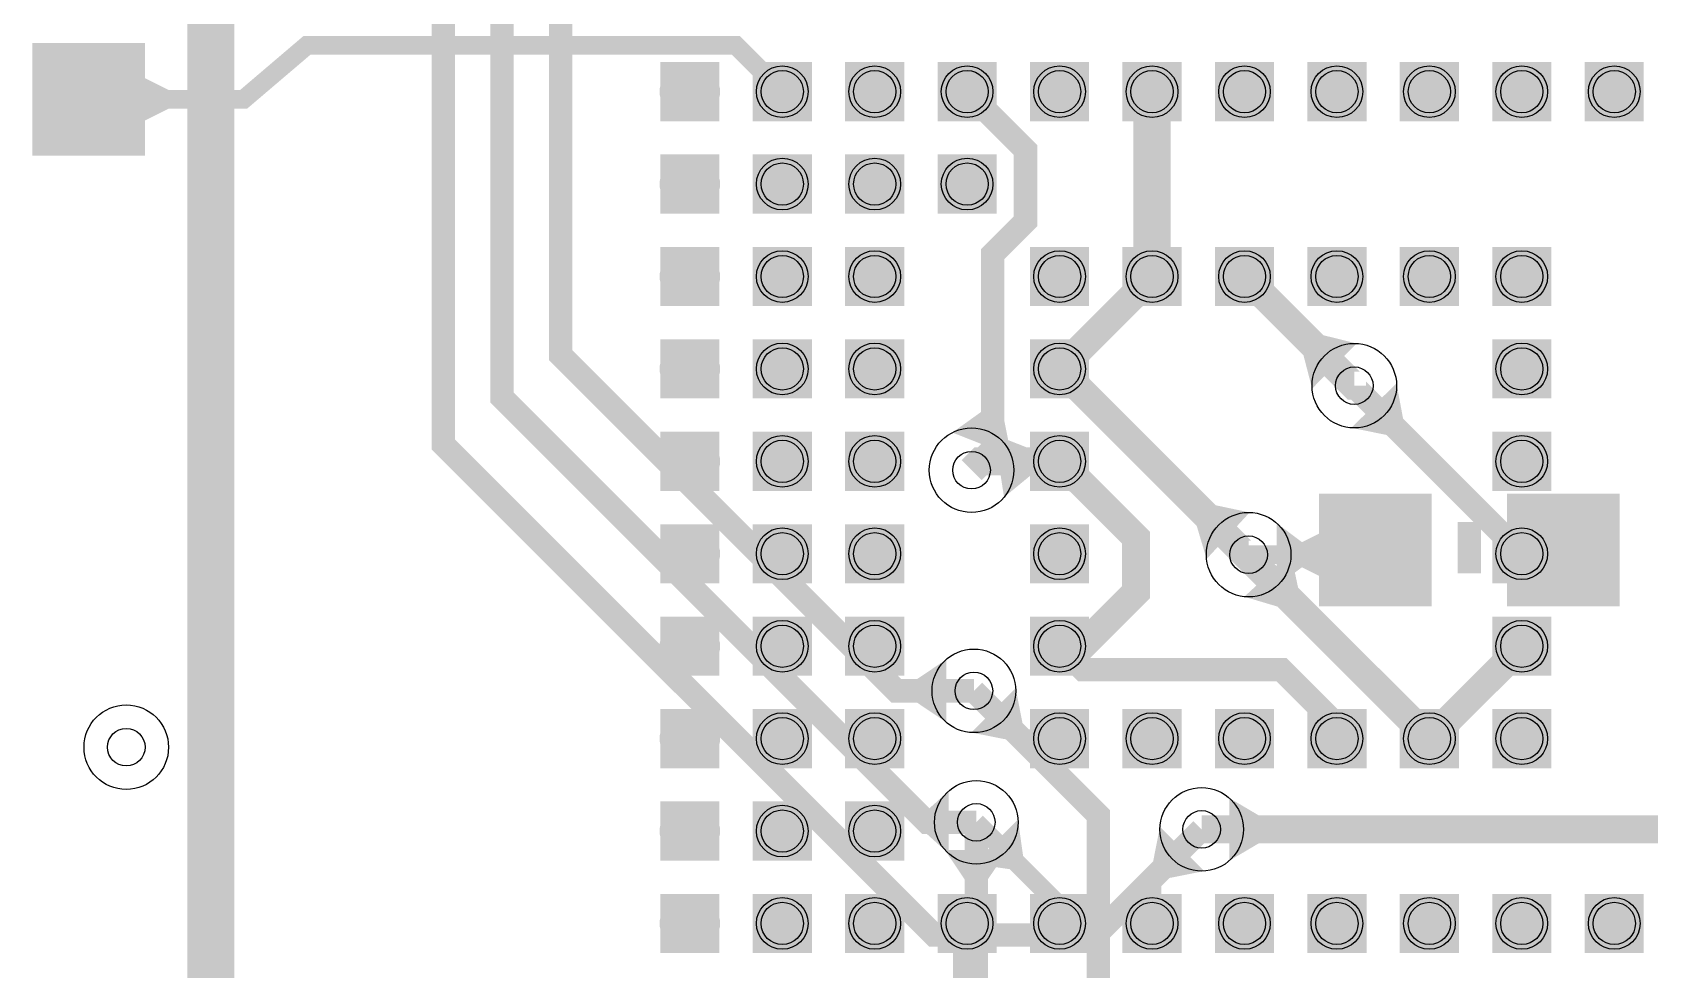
# Model space of a CAD drawing. Extents: x 295 to 3725, y 67 to 3582.
# Drawn here: x 2142 to 2486.4, y 941.6 to 1141.3 of the extents above; entities that cross this region are included whole.
import ezdxf

# ---------------------------------------------------------------- set-up
doc = ezdxf.new("R2010")
doc.units = 9
for name, color, linetype, true_color in [('BottomLayer', 7, 'Continuous', 0x0000ff), ('BottomPasteMaskLayer', 7, 'Continuous', 0x800000), ('BottomSilkLayer', 7, 'Continuous', 0x66cc33), ('BottomSolderMaskLayer', 7, 'Continuous', 0xaa00ff), ('Hole', 7, 'Continuous', 0x222222), ('Inner1', 7, 'Continuous', 0x999966), ('Mechanical', 7, 'Continuous', 0xf022f0), ('Multi-Layer', 7, 'Continuous', 0xc0c0c0), ('TopLayer', 7, 'Continuous', 0xff0000), ('TopPasteMaskLayer', 7, 'Continuous', 0x808080), ('TopSilkLayer', 7, 'Continuous', 0xffcc00), ('TopSolderMaskLayer', 7, 'Continuous', 0x800080)]:
    doc.layers.add(name, color=color, linetype=linetype, true_color=true_color)

msp = doc.modelspace()

# ---------------------------------------------------------------- hatches: boundary and pattern name
at = {"layer": 'BottomLayer'}
for points in [[(2439, 1042), (2416.99, 1042), (2416.99, 1020), (2439, 1020)], [(2479, 1042), (2456.99, 1042), (2456.99, 1020), (2479, 1020)], [(2406.95, 1023.25), (2406.95, 1036.75), (2413.25, 1032), (2413.25, 1028)], [(2417, 1035), (2417, 1025), (2411, 1028), (2411, 1032)], [(2336.61, 994.33), (2336.61, 1007.68), (2330.38, 1003.5), (2330.38, 998.5)], [(2337.11, 966.33), (2337.11, 979.68), (2332.5, 975.5), (2332.5, 970.5)], [(2396.89, 964.82), (2396.89, 978.17), (2403.12, 974.5), (2403.12, 968.5)], [(2391.56, 962.62), (2382.12, 972.06), (2380.67, 964.7), (2384.2, 961.16)]]:
    msp.add_hatch(color=256, dxfattribs=at).paths.add_polyline_path(points)
at = {"layer": 'BottomPasteMaskLayer'}
for points in [[(2439, 1042), (2416.99, 1042), (2416.99, 1020), (2439, 1020)], [(2479, 1042), (2456.99, 1042), (2456.99, 1020), (2479, 1020)]]:
    msp.add_hatch(color=256, dxfattribs=at).paths.add_polyline_path(points)
at = {"layer": 'BottomSolderMaskLayer'}
for points in [[(2439.99, 1043), (2415.99, 1043), (2415.99, 1019), (2439.99, 1019)], [(2479.99, 1043), (2455.99, 1043), (2455.99, 1019), (2479.99, 1019)]]:
    msp.add_hatch(color=256, dxfattribs=at).paths.add_polyline_path(points)
at = {"layer": 'Inner1'}
for points in [[(2351.38, 1001.56), (2341.94, 992.12), (2349.3, 990.67), (2352.84, 994.2)], [(2349.67, 967.11), (2336.32, 967.11), (2340.5, 960.88), (2345.5, 960.88)]]:
    msp.add_hatch(color=256, dxfattribs=at).paths.add_polyline_path(points)
at = {"layer": 'Mechanical'}
for points in [[(2275.7, 1134.93), (2288.3, 1134.93), (2288.3, 1122.33), (2275.7, 1122.33)], [(2295.39, 1134.93), (2307.99, 1134.93), (2307.99, 1122.33), (2295.39, 1122.33)], [(2315.07, 1134.93), (2327.67, 1134.93), (2327.67, 1122.33), (2315.07, 1122.33)], [(2334.76, 1134.93), (2347.36, 1134.93), (2347.36, 1122.33), (2334.76, 1122.33)], [(2354.44, 1134.93), (2367.04, 1134.93), (2367.04, 1122.33), (2354.44, 1122.33)], [(2374.13, 1134.93), (2386.73, 1134.93), (2386.73, 1122.33), (2374.13, 1122.33)], [(2393.81, 1134.93), (2406.41, 1134.93), (2406.41, 1122.33), (2393.81, 1122.33)], [(2413.5, 1134.93), (2426.1, 1134.93), (2426.1, 1122.33), (2413.5, 1122.33)], [(2433.18, 1134.93), (2445.78, 1134.93), (2445.78, 1122.33), (2433.18, 1122.33)], [(2452.87, 1134.93), (2465.47, 1134.93), (2465.47, 1122.33), (2452.87, 1122.33)], [(2472.55, 1134.93), (2485.15, 1134.93), (2485.15, 1122.33), (2472.55, 1122.33)], [(2275.7, 1115.24), (2288.3, 1115.24), (2288.3, 1102.64), (2275.7, 1102.64)], [(2295.39, 1115.24), (2307.99, 1115.24), (2307.99, 1102.64), (2295.39, 1102.64)], [(2315.07, 1115.24), (2327.67, 1115.24), (2327.67, 1102.64), (2315.07, 1102.64)], [(2334.76, 1115.24), (2347.36, 1115.24), (2347.36, 1102.64), (2334.76, 1102.64)], [(2275.7, 1095.56), (2288.3, 1095.56), (2288.3, 1082.96), (2275.7, 1082.96)], [(2295.39, 1095.56), (2307.99, 1095.56), (2307.99, 1082.96), (2295.39, 1082.96)], [(2315.07, 1095.56), (2327.67, 1095.56), (2327.67, 1082.96), (2315.07, 1082.96)], [(2354.44, 1095.56), (2367.04, 1095.56), (2367.04, 1082.96), (2354.44, 1082.96)], [(2374.13, 1095.56), (2386.73, 1095.56), (2386.73, 1082.96), (2374.13, 1082.96)], [(2393.81, 1095.56), (2406.41, 1095.56), (2406.41, 1082.96), (2393.81, 1082.96)], [(2413.5, 1095.56), (2426.1, 1095.56), (2426.1, 1082.96), (2413.5, 1082.96)], [(2433.18, 1095.56), (2445.78, 1095.56), (2445.78, 1082.96), (2433.18, 1082.96)], [(2452.87, 1095.56), (2465.47, 1095.56), (2465.47, 1082.96), (2452.87, 1082.96)], [(2275.7, 1075.87), (2288.3, 1075.87), (2288.3, 1063.27), (2275.7, 1063.27)], [(2295.39, 1075.87), (2307.99, 1075.87), (2307.99, 1063.27), (2295.39, 1063.27)], [(2315.07, 1075.87), (2327.67, 1075.87), (2327.67, 1063.27), (2315.07, 1063.27)], [(2354.44, 1075.87), (2367.04, 1075.87), (2367.04, 1063.27), (2354.44, 1063.27)], [(2452.87, 1075.87), (2465.47, 1075.87), (2465.47, 1063.27), (2452.87, 1063.27)], [(2275.7, 1056.19), (2288.3, 1056.19), (2288.3, 1043.59), (2275.7, 1043.59)], [(2295.39, 1056.19), (2307.99, 1056.19), (2307.99, 1043.59), (2295.39, 1043.59)], [(2315.07, 1056.19), (2327.67, 1056.19), (2327.67, 1043.59), (2315.07, 1043.59)], [(2354.44, 1056.19), (2367.04, 1056.19), (2367.04, 1043.59), (2354.44, 1043.59)], [(2452.87, 1056.19), (2465.47, 1056.19), (2465.47, 1043.59), (2452.87, 1043.59)], [(2275.7, 1036.5), (2288.3, 1036.5), (2288.3, 1023.9), (2275.7, 1023.9)], [(2295.39, 1036.5), (2307.99, 1036.5), (2307.99, 1023.9), (2295.39, 1023.9)], [(2315.07, 1036.5), (2327.67, 1036.5), (2327.67, 1023.9), (2315.07, 1023.9)], [(2354.44, 1036.5), (2367.04, 1036.5), (2367.04, 1023.9), (2354.44, 1023.9)], [(2452.87, 1036.5), (2465.47, 1036.5), (2465.47, 1023.9), (2452.87, 1023.9)], [(2275.7, 1016.82), (2288.3, 1016.82), (2288.3, 1004.22), (2275.7, 1004.22)], [(2295.39, 1016.82), (2307.99, 1016.82), (2307.99, 1004.22), (2295.39, 1004.22)], [(2315.07, 1016.82), (2327.67, 1016.82), (2327.67, 1004.22), (2315.07, 1004.22)], [(2354.44, 1016.82), (2367.04, 1016.82), (2367.04, 1004.22), (2354.44, 1004.22)], [(2452.87, 1016.82), (2465.47, 1016.82), (2465.47, 1004.22), (2452.87, 1004.22)], [(2275.7, 997.13), (2288.3, 997.13), (2288.3, 984.53), (2275.7, 984.53)], [(2295.39, 997.13), (2307.99, 997.13), (2307.99, 984.53), (2295.39, 984.53)], [(2315.07, 997.13), (2327.67, 997.13), (2327.67, 984.53), (2315.07, 984.53)], [(2354.44, 997.13), (2367.04, 997.13), (2367.04, 984.53), (2354.44, 984.53)], [(2374.13, 997.13), (2386.73, 997.13), (2386.73, 984.53), (2374.13, 984.53)], [(2393.81, 997.13), (2406.41, 997.13), (2406.41, 984.53), (2393.81, 984.53)], [(2413.5, 997.13), (2426.1, 997.13), (2426.1, 984.53), (2413.5, 984.53)], [(2433.18, 997.13), (2445.78, 997.13), (2445.78, 984.53), (2433.18, 984.53)], [(2452.87, 997.13), (2465.47, 997.13), (2465.47, 984.53), (2452.87, 984.53)], [(2275.7, 977.45), (2288.3, 977.45), (2288.3, 964.85), (2275.7, 964.85)], [(2295.39, 977.45), (2307.99, 977.45), (2307.99, 964.85), (2295.39, 964.85)], [(2315.07, 977.45), (2327.67, 977.45), (2327.67, 964.85), (2315.07, 964.85)], [(2275.7, 957.76), (2288.3, 957.76), (2288.3, 945.16), (2275.7, 945.16)], [(2295.39, 957.76), (2307.99, 957.76), (2307.99, 945.16), (2295.39, 945.16)], [(2315.07, 957.76), (2327.67, 957.76), (2327.67, 945.16), (2315.07, 945.16)], [(2334.76, 957.76), (2347.36, 957.76), (2347.36, 945.16), (2334.76, 945.16)], [(2354.44, 957.76), (2367.04, 957.76), (2367.04, 945.16), (2354.44, 945.16)], [(2374.13, 957.76), (2386.73, 957.76), (2386.73, 945.16), (2374.13, 945.16)], [(2393.81, 957.76), (2406.41, 957.76), (2406.41, 945.16), (2393.81, 945.16)], [(2413.5, 957.76), (2426.1, 957.76), (2426.1, 945.16), (2413.5, 945.16)], [(2433.18, 957.76), (2445.78, 957.76), (2445.78, 945.16), (2433.18, 945.16)], [(2452.87, 957.76), (2465.47, 957.76), (2465.47, 945.16), (2452.87, 945.16)], [(2472.55, 957.76), (2485.15, 957.76), (2485.15, 945.16), (2472.55, 945.16)]]:
    msp.add_hatch(color=256, dxfattribs=at).paths.add_polyline_path(points)
at = {"layer": 'TopLayer'}
for points in [[(2143, 1116), (2143, 1138), (2165, 1138), (2165, 1116)], [(2297.2, 1128.33), (2301.97, 1133.11), (2298.77, 1134.36), (2295.94, 1131.53)], [(2297.19, 1128.62, 1), (2306.19, 1128.62, 1)], [(2316.88, 1128.62, 1), (2325.88, 1128.62, 1)], [(2336.56, 1128.62, 1), (2345.56, 1128.62, 1)], [(2356.25, 1128.62, 1), (2365.25, 1128.62, 1)], [(2375.93, 1128.62, 1), (2384.93, 1128.62, 1)], [(2395.62, 1128.62, 1), (2404.62, 1128.62, 1)], [(2415.3, 1128.62, 1), (2424.3, 1128.62, 1)], [(2434.99, 1128.62, 1), (2443.99, 1128.62, 1)], [(2454.67, 1128.62, 1), (2463.67, 1128.62, 1)], [(2474.36, 1128.62, 1), (2483.36, 1128.62, 1)], [(2165, 1132), (2165, 1122), (2171, 1125), (2171, 1129)], [(2279.51, 1125.12, -0.785398), (2279.51, 1132.12), (2284.51, 1132.12, -0.785398), (2284.51, 1125.12)], [(2340.79, 1124.13), (2345.55, 1128.91), (2347.17, 1126.07), (2343.64, 1122.53)], [(2377.05, 1125.64), (2383.8, 1125.64), (2384.43, 1122.49), (2376.43, 1122.49)], [(2279.51, 1105.44, -0.785398), (2279.51, 1112.44), (2284.51, 1112.44, -0.785398), (2284.51, 1105.44)], [(2297.19, 1108.94, 1), (2306.19, 1108.94, 1)], [(2316.88, 1108.94, 1), (2325.88, 1108.94, 1)], [(2336.56, 1108.94, 1), (2345.56, 1108.94, 1)], [(2377.05, 1092.23), (2383.8, 1092.23), (2384.43, 1095.38), (2376.43, 1095.38)], [(2279.51, 1085.75, -0.785398), (2279.51, 1092.75), (2284.51, 1092.75, -0.785398), (2284.51, 1085.75)], [(2297.19, 1089.25, 1), (2306.19, 1089.25, 1)], [(2316.88, 1089.25, 1), (2325.88, 1089.25, 1)], [(2356.25, 1089.25, 1), (2365.25, 1089.25, 1)], [(2375.93, 1089.25, 1), (2384.93, 1089.25, 1)], [(2395.62, 1089.25, 1), (2404.62, 1089.25, 1)], [(2415.3, 1089.25, 1), (2424.3, 1089.25, 1)], [(2434.99, 1089.25, 1), (2443.99, 1089.25, 1)], [(2454.67, 1089.25, 1), (2463.67, 1089.25, 1)], [(2375.94, 1089.49), (2380.75, 1084.76), (2378.28, 1082.78), (2374, 1086.98)], [(2399.85, 1084.76), (2404.61, 1089.55), (2406.58, 1087.06), (2402.35, 1082.8)], [(2360.51, 1074.06), (2365.24, 1069.25), (2367.23, 1071.72), (2363.02, 1076)], [(2424.01, 1074.99), (2414.52, 1065.38), (2412.68, 1072.48), (2416.89, 1076.75)], [(2279.51, 1066.07, -0.785398), (2279.51, 1073.07), (2284.51, 1073.07, -0.785398), (2284.51, 1066.07)], [(2297.19, 1069.57, 1), (2306.19, 1069.57, 1)], [(2316.88, 1069.57, 1), (2325.88, 1069.57, 1)], [(2356.25, 1069.57, 1), (2365.25, 1069.57, 1)], [(2454.67, 1069.57, 1), (2463.67, 1069.57, 1)], [(2360.46, 1065.08), (2365.24, 1069.85), (2367.2, 1067.35), (2362.95, 1063.11)], [(2432.49, 1066.5), (2422.87, 1057.02), (2430.32, 1055.52), (2433.88, 1059.03)], [(2350.47, 1051.06), (2337.91, 1056.02), (2344, 1060.38), (2349, 1058.41)], [(2297.19, 1049.88, 1), (2306.19, 1049.88, 1)], [(2316.88, 1049.88, 1), (2325.88, 1049.88, 1)], [(2348.92, 1042.25), (2346.84, 1055.59), (2353.64, 1052.89), (2354.58, 1046.89)], [(2356.25, 1049.88, 1), (2365.25, 1049.88, 1)], [(2454.67, 1049.88, 1), (2463.67, 1049.88, 1)], [(2279.51, 1046.38, -0.785398), (2279.51, 1053.38), (2284.51, 1053.38, -0.785398), (2284.51, 1046.38)], [(2357.78, 1046.5), (2357.77, 1053.25), (2354.63, 1052.89), (2354.62, 1046.89)], [(2360.47, 1045.39), (2365.24, 1050.16), (2367.21, 1047.67), (2362.96, 1043.43)], [(2401.21, 1039), (2392.05, 1029.08), (2389.96, 1036.1), (2394.03, 1040.52)], [(2279.51, 1026.7, -0.785398), (2279.51, 1033.7), (2284.51, 1033.7, -0.785398), (2284.51, 1026.7)], [(2297.19, 1030.2, 1), (2306.19, 1030.2, 1)], [(2316.88, 1030.2, 1), (2325.88, 1030.2, 1)], [(2356.25, 1030.2, 1), (2365.25, 1030.2, 1)], [(2454.68, 1029.92), (2459.45, 1034.69), (2456.61, 1036.3), (2453.07, 1032.76)], [(2454.67, 1030.2, 1), (2463.67, 1030.2, 1)], [(2410, 1030.21), (2400.08, 1021.05), (2407.11, 1018.96), (2411.52, 1023.04)], [(2279.51, 1007.01, -0.785398), (2279.51, 1014.01), (2284.51, 1014.01, -0.785398), (2284.51, 1007.01)], [(2297.19, 1010.51, 1), (2306.19, 1010.51, 1)], [(2316.88, 1010.51, 1), (2325.88, 1010.51, 1)], [(2356.25, 1010.51, 1), (2365.25, 1010.51, 1)], [(2363.74, 1007.14), (2363.72, 1013.89), (2365.51, 1013.52), (2365.52, 1007.52)], [(2454.67, 1010.51, 1), (2463.67, 1010.51, 1)], [(2360.47, 1006.02), (2365.24, 1010.79), (2366.85, 1007.95), (2363.32, 1004.41)], [(2454.68, 1010.75), (2459.49, 1006.02), (2457.02, 1004.04), (2452.74, 1008.24)], [(2351.38, 1001.56), (2341.94, 992.12), (2349.65, 991.02), (2352.48, 993.85)], [(2297.19, 990.83, 1), (2306.19, 990.83, 1)], [(2316.88, 990.83, 1), (2325.88, 990.83, 1)], [(2356.25, 990.83, 1), (2365.25, 990.83, 1)], [(2375.93, 990.83, 1), (2384.93, 990.83, 1)], [(2395.62, 990.83, 1), (2404.62, 990.83, 1)], [(2415.47, 992.05), (2421.55, 994.97), (2419.54, 997.5), (2414.76, 995.21)], [(2415.3, 990.83, 1), (2424.3, 990.83, 1)], [(2435, 990.54), (2439.77, 995.32), (2437.27, 997.28), (2433.04, 993.03)], [(2434.99, 990.83, 1), (2443.99, 990.83, 1)], [(2439.25, 995.32), (2443.98, 990.51), (2445.97, 992.98), (2441.76, 997.26)], [(2454.67, 990.83, 1), (2463.67, 990.83, 1)], [(2279.51, 987.33, -0.785398), (2279.51, 994.33), (2284.51, 994.33, -0.785398), (2284.51, 987.33)], [(2357.78, 987.46), (2357.78, 994.21), (2354.63, 992.83), (2354.63, 988.83)], [(2279.51, 967.64, -0.785398), (2279.51, 974.64), (2284.51, 974.64, -0.785398), (2284.51, 967.64)], [(2297.19, 971.14, 1), (2306.19, 971.14, 1)], [(2316.88, 971.14, 1), (2325.88, 971.14, 1)], [(2351.88, 973.56), (2342.44, 964.12), (2350.15, 963.02), (2352.98, 965.85)], [(2391.56, 962.62), (2382.12, 972.06), (2381.02, 964.35), (2383.85, 961.52)], [(2356.59, 953.17), (2362.97, 955.38), (2360.85, 957.98), (2356.65, 956.52)], [(2383.79, 954.45), (2377.04, 954.42), (2378.4, 957.58), (2382.4, 957.6)], [(2279.51, 947.96, -0.785398), (2279.51, 954.96), (2284.51, 954.96, -0.785398), (2284.51, 947.96)], [(2297.19, 951.46, 1), (2306.19, 951.46, 1)], [(2316.88, 951.46, 1), (2325.88, 951.46, 1)], [(2336.56, 951.46, 1), (2345.56, 951.46, 1)], [(2356.25, 951.46, 1), (2365.25, 951.46, 1)], [(2375.93, 951.46, 1), (2384.93, 951.46, 1)], [(2395.62, 951.46, 1), (2404.62, 951.46, 1)], [(2415.3, 951.46, 1), (2424.3, 951.46, 1)], [(2434.99, 951.46, 1), (2443.99, 951.46, 1)], [(2454.67, 951.46, 1), (2463.67, 951.46, 1)], [(2474.36, 951.46, 1), (2483.36, 951.46, 1)], [(2337.68, 948.48), (2344.43, 948.48), (2344.06, 945.33), (2338.06, 945.33)]]:
    msp.add_hatch(color=256, dxfattribs=at).paths.add_polyline_path(points)
at = {"layer": 'TopPasteMaskLayer'}
for points in [[(2143, 1116), (2143, 1138), (2165, 1138), (2165, 1116)], [(2277.87, 1134.53), (2286.14, 1134.53), (2287.91, 1132.76), (2287.91, 1124.49), (2286.14, 1122.72), (2277.87, 1122.72), (2276.1, 1124.49), (2276.1, 1132.76)], [(2297.55, 1134.53), (2305.82, 1134.53), (2307.59, 1132.76), (2307.59, 1124.49), (2305.82, 1122.72), (2297.55, 1122.72), (2295.78, 1124.49), (2295.78, 1132.76)], [(2297.19, 1128.62, 1), (2306.19, 1128.62, 1)], [(2317.24, 1134.53), (2325.51, 1134.53), (2327.28, 1132.76), (2327.28, 1124.49), (2325.51, 1122.72), (2317.24, 1122.72), (2315.47, 1124.49), (2315.47, 1132.76)], [(2316.88, 1128.62, 1), (2325.88, 1128.62, 1)], [(2336.92, 1134.53), (2345.19, 1134.53), (2346.96, 1132.76), (2346.96, 1124.49), (2345.19, 1122.72), (2336.92, 1122.72), (2335.15, 1124.49), (2335.15, 1132.76)], [(2336.56, 1128.62, 1), (2345.56, 1128.62, 1)], [(2356.61, 1134.53), (2364.88, 1134.53), (2366.65, 1132.76), (2366.65, 1124.49), (2364.88, 1122.72), (2356.61, 1122.72), (2354.84, 1124.49), (2354.84, 1132.76)], [(2356.25, 1128.62, 1), (2365.25, 1128.62, 1)], [(2376.29, 1134.53), (2384.56, 1134.53), (2386.33, 1132.76), (2386.33, 1124.49), (2384.56, 1122.72), (2376.29, 1122.72), (2374.52, 1124.49), (2374.52, 1132.76)], [(2375.93, 1128.62, 1), (2384.93, 1128.62, 1)], [(2395.98, 1134.53), (2404.25, 1134.53), (2406.02, 1132.76), (2406.02, 1124.49), (2404.25, 1122.72), (2395.98, 1122.72), (2394.21, 1124.49), (2394.21, 1132.76)], [(2395.62, 1128.62, 1), (2404.62, 1128.62, 1)], [(2415.66, 1134.53), (2423.93, 1134.53), (2425.7, 1132.76), (2425.7, 1124.49), (2423.93, 1122.72), (2415.66, 1122.72), (2413.89, 1124.49), (2413.89, 1132.76)], [(2415.3, 1128.62, 1), (2424.3, 1128.62, 1)], [(2435.35, 1134.53), (2443.62, 1134.53), (2445.39, 1132.76), (2445.39, 1124.49), (2443.62, 1122.72), (2435.35, 1122.72), (2433.58, 1124.49), (2433.58, 1132.76)], [(2434.99, 1128.62, 1), (2443.99, 1128.62, 1)], [(2455.03, 1134.53), (2463.3, 1134.53), (2465.07, 1132.76), (2465.07, 1124.49), (2463.3, 1122.72), (2455.03, 1122.72), (2453.26, 1124.49), (2453.26, 1132.76)], [(2454.67, 1128.62, 1), (2463.67, 1128.62, 1)], [(2474.72, 1134.53), (2482.99, 1134.53), (2484.76, 1132.76), (2484.76, 1124.49), (2482.99, 1122.72), (2474.72, 1122.72), (2472.95, 1124.49), (2472.95, 1132.76)], [(2474.36, 1128.62, 1), (2483.36, 1128.62, 1)], [(2279.51, 1125.12, -0.785398), (2279.51, 1132.12), (2284.51, 1132.12, -0.785398), (2284.51, 1125.12)], [(2277.87, 1114.85), (2286.14, 1114.85), (2287.91, 1113.08), (2287.91, 1104.81), (2286.14, 1103.04), (2277.87, 1103.04), (2276.1, 1104.81), (2276.1, 1113.08)], [(2279.51, 1105.44, -0.785398), (2279.51, 1112.44), (2284.51, 1112.44, -0.785398), (2284.51, 1105.44)], [(2297.55, 1114.85), (2305.82, 1114.85), (2307.59, 1113.08), (2307.59, 1104.81), (2305.82, 1103.04), (2297.55, 1103.04), (2295.78, 1104.81), (2295.78, 1113.08)], [(2297.19, 1108.94, 1), (2306.19, 1108.94, 1)], [(2317.24, 1114.85), (2325.51, 1114.85), (2327.28, 1113.08), (2327.28, 1104.81), (2325.51, 1103.04), (2317.24, 1103.04), (2315.47, 1104.81), (2315.47, 1113.08)], [(2316.88, 1108.94, 1), (2325.88, 1108.94, 1)], [(2336.92, 1114.85), (2345.19, 1114.85), (2346.96, 1113.08), (2346.96, 1104.81), (2345.19, 1103.04), (2336.92, 1103.04), (2335.15, 1104.81), (2335.15, 1113.08)], [(2336.56, 1108.94, 1), (2345.56, 1108.94, 1)], [(2277.87, 1095.16), (2286.14, 1095.16), (2287.91, 1093.39), (2287.91, 1085.12), (2286.14, 1083.35), (2277.87, 1083.35), (2276.1, 1085.12), (2276.1, 1093.39)], [(2279.51, 1085.75, -0.785398), (2279.51, 1092.75), (2284.51, 1092.75, -0.785398), (2284.51, 1085.75)], [(2297.55, 1095.16), (2305.82, 1095.16), (2307.59, 1093.39), (2307.59, 1085.12), (2305.82, 1083.35), (2297.55, 1083.35), (2295.78, 1085.12), (2295.78, 1093.39)], [(2297.19, 1089.25, 1), (2306.19, 1089.25, 1)], [(2317.24, 1095.16), (2325.51, 1095.16), (2327.28, 1093.39), (2327.28, 1085.12), (2325.51, 1083.35), (2317.24, 1083.35), (2315.47, 1085.12), (2315.47, 1093.39)], [(2316.88, 1089.25, 1), (2325.88, 1089.25, 1)], [(2356.61, 1095.16), (2364.88, 1095.16), (2366.65, 1093.39), (2366.65, 1085.12), (2364.88, 1083.35), (2356.61, 1083.35), (2354.84, 1085.12), (2354.84, 1093.39)], [(2356.25, 1089.25, 1), (2365.25, 1089.25, 1)], [(2376.29, 1095.16), (2384.56, 1095.16), (2386.33, 1093.39), (2386.33, 1085.12), (2384.56, 1083.35), (2376.29, 1083.35), (2374.52, 1085.12), (2374.52, 1093.39)], [(2375.93, 1089.25, 1), (2384.93, 1089.25, 1)], [(2395.98, 1095.16), (2404.25, 1095.16), (2406.02, 1093.39), (2406.02, 1085.12), (2404.25, 1083.35), (2395.98, 1083.35), (2394.21, 1085.12), (2394.21, 1093.39)], [(2395.62, 1089.25, 1), (2404.62, 1089.25, 1)], [(2415.66, 1095.16), (2423.93, 1095.16), (2425.7, 1093.39), (2425.7, 1085.12), (2423.93, 1083.35), (2415.66, 1083.35), (2413.89, 1085.12), (2413.89, 1093.39)], [(2415.3, 1089.25, 1), (2424.3, 1089.25, 1)], [(2435.35, 1095.16), (2443.62, 1095.16), (2445.39, 1093.39), (2445.39, 1085.12), (2443.62, 1083.35), (2435.35, 1083.35), (2433.58, 1085.12), (2433.58, 1093.39)], [(2434.99, 1089.25, 1), (2443.99, 1089.25, 1)], [(2455.03, 1095.16), (2463.3, 1095.16), (2465.07, 1093.39), (2465.07, 1085.12), (2463.3, 1083.35), (2455.03, 1083.35), (2453.26, 1085.12), (2453.26, 1093.39)], [(2454.67, 1089.25, 1), (2463.67, 1089.25, 1)], [(2277.87, 1075.48), (2286.14, 1075.48), (2287.91, 1073.71), (2287.91, 1065.44), (2286.14, 1063.67), (2277.87, 1063.67), (2276.1, 1065.44), (2276.1, 1073.71)], [(2297.55, 1075.48), (2305.82, 1075.48), (2307.59, 1073.71), (2307.59, 1065.44), (2305.82, 1063.67), (2297.55, 1063.67), (2295.78, 1065.44), (2295.78, 1073.71)], [(2317.24, 1075.48), (2325.51, 1075.48), (2327.28, 1073.71), (2327.28, 1065.44), (2325.51, 1063.67), (2317.24, 1063.67), (2315.47, 1065.44), (2315.47, 1073.71)], [(2356.61, 1075.48), (2364.88, 1075.48), (2366.65, 1073.71), (2366.65, 1065.44), (2364.88, 1063.67), (2356.61, 1063.67), (2354.84, 1065.44), (2354.84, 1073.71)], [(2455.03, 1075.48), (2463.3, 1075.48), (2465.07, 1073.71), (2465.07, 1065.44), (2463.3, 1063.67), (2455.03, 1063.67), (2453.26, 1065.44), (2453.26, 1073.71)], [(2279.51, 1066.07, -0.785398), (2279.51, 1073.07), (2284.51, 1073.07, -0.785398), (2284.51, 1066.07)], [(2297.19, 1069.57, 1), (2306.19, 1069.57, 1)], [(2316.88, 1069.57, 1), (2325.88, 1069.57, 1)], [(2356.25, 1069.57, 1), (2365.25, 1069.57, 1)], [(2454.67, 1069.57, 1), (2463.67, 1069.57, 1)], [(2277.87, 1055.79), (2286.14, 1055.79), (2287.91, 1054.02), (2287.91, 1045.75), (2286.14, 1043.98), (2277.87, 1043.98), (2276.1, 1045.75), (2276.1, 1054.02)], [(2297.55, 1055.79), (2305.82, 1055.79), (2307.59, 1054.02), (2307.59, 1045.75), (2305.82, 1043.98), (2297.55, 1043.98), (2295.78, 1045.75), (2295.78, 1054.02)], [(2297.19, 1049.88, 1), (2306.19, 1049.88, 1)], [(2317.24, 1055.79), (2325.51, 1055.79), (2327.28, 1054.02), (2327.28, 1045.75), (2325.51, 1043.98), (2317.24, 1043.98), (2315.47, 1045.75), (2315.47, 1054.02)], [(2316.88, 1049.88, 1), (2325.88, 1049.88, 1)], [(2356.61, 1055.79), (2364.88, 1055.79), (2366.65, 1054.02), (2366.65, 1045.75), (2364.88, 1043.98), (2356.61, 1043.98), (2354.84, 1045.75), (2354.84, 1054.02)], [(2356.25, 1049.88, 1), (2365.25, 1049.88, 1)], [(2455.03, 1055.79), (2463.3, 1055.79), (2465.07, 1054.02), (2465.07, 1045.75), (2463.3, 1043.98), (2455.03, 1043.98), (2453.26, 1045.75), (2453.26, 1054.02)], [(2454.67, 1049.88, 1), (2463.67, 1049.88, 1)], [(2279.51, 1046.38, -0.785398), (2279.51, 1053.38), (2284.51, 1053.38, -0.785398), (2284.51, 1046.38)], [(2277.87, 1036.11), (2286.14, 1036.11), (2287.91, 1034.34), (2287.91, 1026.07), (2286.14, 1024.3), (2277.87, 1024.3), (2276.1, 1026.07), (2276.1, 1034.34)], [(2279.51, 1026.7, -0.785398), (2279.51, 1033.7), (2284.51, 1033.7, -0.785398), (2284.51, 1026.7)], [(2297.55, 1036.11), (2305.82, 1036.11), (2307.59, 1034.34), (2307.59, 1026.07), (2305.82, 1024.3), (2297.55, 1024.3), (2295.78, 1026.07), (2295.78, 1034.34)], [(2297.19, 1030.2, 1), (2306.19, 1030.2, 1)], [(2317.24, 1036.11), (2325.51, 1036.11), (2327.28, 1034.34), (2327.28, 1026.07), (2325.51, 1024.3), (2317.24, 1024.3), (2315.47, 1026.07), (2315.47, 1034.34)], [(2316.88, 1030.2, 1), (2325.88, 1030.2, 1)], [(2356.61, 1036.11), (2364.88, 1036.11), (2366.65, 1034.34), (2366.65, 1026.07), (2364.88, 1024.3), (2356.61, 1024.3), (2354.84, 1026.07), (2354.84, 1034.34)], [(2356.25, 1030.2, 1), (2365.25, 1030.2, 1)], [(2455.03, 1036.11), (2463.3, 1036.11), (2465.07, 1034.34), (2465.07, 1026.07), (2463.3, 1024.3), (2455.03, 1024.3), (2453.26, 1026.07), (2453.26, 1034.34)], [(2454.67, 1030.2, 1), (2463.67, 1030.2, 1)], [(2277.87, 1016.42), (2286.14, 1016.42), (2287.91, 1014.65), (2287.91, 1006.38), (2286.14, 1004.61), (2277.87, 1004.61), (2276.1, 1006.38), (2276.1, 1014.65)], [(2297.55, 1016.42), (2305.82, 1016.42), (2307.59, 1014.65), (2307.59, 1006.38), (2305.82, 1004.61), (2297.55, 1004.61), (2295.78, 1006.38), (2295.78, 1014.65)], [(2317.24, 1016.42), (2325.51, 1016.42), (2327.28, 1014.65), (2327.28, 1006.38), (2325.51, 1004.61), (2317.24, 1004.61), (2315.47, 1006.38), (2315.47, 1014.65)], [(2356.61, 1016.42), (2364.88, 1016.42), (2366.65, 1014.65), (2366.65, 1006.38), (2364.88, 1004.61), (2356.61, 1004.61), (2354.84, 1006.38), (2354.84, 1014.65)], [(2455.03, 1016.42), (2463.3, 1016.42), (2465.07, 1014.65), (2465.07, 1006.38), (2463.3, 1004.61), (2455.03, 1004.61), (2453.26, 1006.38), (2453.26, 1014.65)], [(2279.51, 1007.01, -0.785398), (2279.51, 1014.01), (2284.51, 1014.01, -0.785398), (2284.51, 1007.01)], [(2297.19, 1010.51, 1), (2306.19, 1010.51, 1)], [(2316.88, 1010.51, 1), (2325.88, 1010.51, 1)], [(2356.25, 1010.51, 1), (2365.25, 1010.51, 1)], [(2454.67, 1010.51, 1), (2463.67, 1010.51, 1)], [(2277.87, 996.74), (2286.14, 996.74), (2287.91, 994.97), (2287.91, 986.7), (2286.14, 984.93), (2277.87, 984.93), (2276.1, 986.7), (2276.1, 994.97)], [(2297.55, 996.74), (2305.82, 996.74), (2307.59, 994.97), (2307.59, 986.7), (2305.82, 984.93), (2297.55, 984.93), (2295.78, 986.7), (2295.78, 994.97)], [(2297.19, 990.83, 1), (2306.19, 990.83, 1)], [(2317.24, 996.74), (2325.51, 996.74), (2327.28, 994.97), (2327.28, 986.7), (2325.51, 984.93), (2317.24, 984.93), (2315.47, 986.7), (2315.47, 994.97)], [(2316.88, 990.83, 1), (2325.88, 990.83, 1)], [(2356.61, 996.74), (2364.88, 996.74), (2366.65, 994.97), (2366.65, 986.7), (2364.88, 984.93), (2356.61, 984.93), (2354.84, 986.7), (2354.84, 994.97)], [(2356.25, 990.83, 1), (2365.25, 990.83, 1)], [(2376.29, 996.74), (2384.56, 996.74), (2386.33, 994.97), (2386.33, 986.7), (2384.56, 984.93), (2376.29, 984.93), (2374.52, 986.7), (2374.52, 994.97)], [(2375.93, 990.83, 1), (2384.93, 990.83, 1)], [(2395.98, 996.74), (2404.25, 996.74), (2406.02, 994.97), (2406.02, 986.7), (2404.25, 984.93), (2395.98, 984.93), (2394.21, 986.7), (2394.21, 994.97)], [(2395.62, 990.83, 1), (2404.62, 990.83, 1)], [(2415.66, 996.74), (2423.93, 996.74), (2425.7, 994.97), (2425.7, 986.7), (2423.93, 984.93), (2415.66, 984.93), (2413.89, 986.7), (2413.89, 994.97)], [(2415.3, 990.83, 1), (2424.3, 990.83, 1)], [(2435.35, 996.74), (2443.62, 996.74), (2445.39, 994.97), (2445.39, 986.7), (2443.62, 984.93), (2435.35, 984.93), (2433.58, 986.7), (2433.58, 994.97)], [(2434.99, 990.83, 1), (2443.99, 990.83, 1)], [(2455.03, 996.74), (2463.3, 996.74), (2465.07, 994.97), (2465.07, 986.7), (2463.3, 984.93), (2455.03, 984.93), (2453.26, 986.7), (2453.26, 994.97)], [(2454.67, 990.83, 1), (2463.67, 990.83, 1)], [(2279.51, 987.33, -0.785398), (2279.51, 994.33), (2284.51, 994.33, -0.785398), (2284.51, 987.33)], [(2277.87, 977.05), (2286.14, 977.05), (2287.91, 975.28), (2287.91, 967.01), (2286.14, 965.24), (2277.87, 965.24), (2276.1, 967.01), (2276.1, 975.28)], [(2279.51, 967.64, -0.785398), (2279.51, 974.64), (2284.51, 974.64, -0.785398), (2284.51, 967.64)], [(2297.55, 977.05), (2305.82, 977.05), (2307.59, 975.28), (2307.59, 967.01), (2305.82, 965.24), (2297.55, 965.24), (2295.78, 967.01), (2295.78, 975.28)], [(2297.19, 971.14, 1), (2306.19, 971.14, 1)], [(2317.24, 977.05), (2325.51, 977.05), (2327.28, 975.28), (2327.28, 967.01), (2325.51, 965.24), (2317.24, 965.24), (2315.47, 967.01), (2315.47, 975.28)], [(2316.88, 971.14, 1), (2325.88, 971.14, 1)], [(2277.87, 957.37), (2286.14, 957.37), (2287.91, 955.6), (2287.91, 947.33), (2286.14, 945.56), (2277.87, 945.56), (2276.1, 947.33), (2276.1, 955.6)], [(2279.51, 947.96, -0.785398), (2279.51, 954.96), (2284.51, 954.96, -0.785398), (2284.51, 947.96)], [(2297.55, 957.37), (2305.82, 957.37), (2307.59, 955.6), (2307.59, 947.33), (2305.82, 945.56), (2297.55, 945.56), (2295.78, 947.33), (2295.78, 955.6)], [(2297.19, 951.46, 1), (2306.19, 951.46, 1)], [(2317.24, 957.37), (2325.51, 957.37), (2327.28, 955.6), (2327.28, 947.33), (2325.51, 945.56), (2317.24, 945.56), (2315.47, 947.33), (2315.47, 955.6)], [(2316.88, 951.46, 1), (2325.88, 951.46, 1)], [(2336.92, 957.37), (2345.19, 957.37), (2346.96, 955.6), (2346.96, 947.33), (2345.19, 945.56), (2336.92, 945.56), (2335.15, 947.33), (2335.15, 955.6)], [(2336.56, 951.46, 1), (2345.56, 951.46, 1)], [(2356.61, 957.37), (2364.88, 957.37), (2366.65, 955.6), (2366.65, 947.33), (2364.88, 945.56), (2356.61, 945.56), (2354.84, 947.33), (2354.84, 955.6)], [(2356.25, 951.46, 1), (2365.25, 951.46, 1)], [(2376.29, 957.37), (2384.56, 957.37), (2386.33, 955.6), (2386.33, 947.33), (2384.56, 945.56), (2376.29, 945.56), (2374.52, 947.33), (2374.52, 955.6)], [(2375.93, 951.46, 1), (2384.93, 951.46, 1)], [(2395.98, 957.37), (2404.25, 957.37), (2406.02, 955.6), (2406.02, 947.33), (2404.25, 945.56), (2395.98, 945.56), (2394.21, 947.33), (2394.21, 955.6)], [(2395.62, 951.46, 1), (2404.62, 951.46, 1)], [(2415.66, 957.37), (2423.93, 957.37), (2425.7, 955.6), (2425.7, 947.33), (2423.93, 945.56), (2415.66, 945.56), (2413.89, 947.33), (2413.89, 955.6)], [(2415.3, 951.46, 1), (2424.3, 951.46, 1)], [(2435.35, 957.37), (2443.62, 957.37), (2445.39, 955.6), (2445.39, 947.33), (2443.62, 945.56), (2435.35, 945.56), (2433.58, 947.33), (2433.58, 955.6)], [(2434.99, 951.46, 1), (2443.99, 951.46, 1)], [(2455.03, 957.37), (2463.3, 957.37), (2465.07, 955.6), (2465.07, 947.33), (2463.3, 945.56), (2455.03, 945.56), (2453.26, 947.33), (2453.26, 955.6)], [(2454.67, 951.46, 1), (2463.67, 951.46, 1)], [(2474.72, 957.37), (2482.99, 957.37), (2484.76, 955.6), (2484.76, 947.33), (2482.99, 945.56), (2474.72, 945.56), (2472.95, 947.33), (2472.95, 955.6)], [(2474.36, 951.46, 1), (2483.36, 951.46, 1)]]:
    msp.add_hatch(color=256, dxfattribs=at).paths.add_polyline_path(points)
at = {"layer": 'TopSolderMaskLayer'}
for points in [[(2142, 1115.01), (2142, 1139.01), (2166, 1139.01), (2166, 1115.01)], [(2279.09, 1124.12, -0.785398), (2279.09, 1133.12), (2284.93, 1133.12, -0.785398), (2284.93, 1124.12)], [(2296.19, 1128.62, 1), (2307.19, 1128.62, 1)], [(2315.88, 1128.62, 1), (2326.88, 1128.62, 1)], [(2335.56, 1128.62, 1), (2346.56, 1128.62, 1)], [(2355.25, 1128.62, 1), (2366.25, 1128.62, 1)], [(2374.93, 1128.62, 1), (2385.93, 1128.62, 1)], [(2394.62, 1128.62, 1), (2405.62, 1128.62, 1)], [(2414.3, 1128.62, 1), (2425.3, 1128.62, 1)], [(2433.99, 1128.62, 1), (2444.99, 1128.62, 1)], [(2453.67, 1128.62, 1), (2464.67, 1128.62, 1)], [(2473.36, 1128.62, 1), (2484.36, 1128.62, 1)], [(2279.09, 1104.44, -0.785398), (2279.09, 1113.44), (2284.93, 1113.44, -0.785398), (2284.93, 1104.44)], [(2296.19, 1108.94, 1), (2307.19, 1108.94, 1)], [(2315.88, 1108.94, 1), (2326.88, 1108.94, 1)], [(2335.56, 1108.94, 1), (2346.56, 1108.94, 1)], [(2279.09, 1084.75, -0.785398), (2279.09, 1093.75), (2284.93, 1093.75, -0.785398), (2284.93, 1084.75)], [(2296.19, 1089.25, 1), (2307.19, 1089.25, 1)], [(2315.88, 1089.25, 1), (2326.88, 1089.25, 1)], [(2355.25, 1089.25, 1), (2366.25, 1089.25, 1)], [(2374.93, 1089.25, 1), (2385.93, 1089.25, 1)], [(2394.62, 1089.25, 1), (2405.62, 1089.25, 1)], [(2414.3, 1089.25, 1), (2425.3, 1089.25, 1)], [(2433.99, 1089.25, 1), (2444.99, 1089.25, 1)], [(2453.67, 1089.25, 1), (2464.67, 1089.25, 1)], [(2296.19, 1069.57, 1), (2307.19, 1069.57, 1)], [(2315.88, 1069.57, 1), (2326.88, 1069.57, 1)], [(2355.25, 1069.57, 1), (2366.25, 1069.57, 1)], [(2453.67, 1069.57, 1), (2464.67, 1069.57, 1)], [(2279.09, 1065.07, -0.785398), (2279.09, 1074.07), (2284.93, 1074.07, -0.785398), (2284.93, 1065.07)], [(2279.09, 1045.38, -0.785398), (2279.09, 1054.38), (2284.93, 1054.38, -0.785398), (2284.93, 1045.38)], [(2296.19, 1049.88, 1), (2307.19, 1049.88, 1)], [(2315.88, 1049.88, 1), (2326.88, 1049.88, 1)], [(2355.25, 1049.88, 1), (2366.25, 1049.88, 1)], [(2453.67, 1049.88, 1), (2464.67, 1049.88, 1)], [(2279.09, 1025.7, -0.785398), (2279.09, 1034.7), (2284.93, 1034.7, -0.785398), (2284.93, 1025.7)], [(2296.19, 1030.2, 1), (2307.19, 1030.2, 1)], [(2315.88, 1030.2, 1), (2326.88, 1030.2, 1)], [(2355.25, 1030.2, 1), (2366.25, 1030.2, 1)], [(2453.67, 1030.2, 1), (2464.67, 1030.2, 1)], [(2296.19, 1010.51, 1), (2307.19, 1010.51, 1)], [(2315.88, 1010.51, 1), (2326.88, 1010.51, 1)], [(2355.25, 1010.51, 1), (2366.25, 1010.51, 1)], [(2453.67, 1010.51, 1), (2464.67, 1010.51, 1)], [(2279.09, 1006.01, -0.785398), (2279.09, 1015.01), (2284.93, 1015.01, -0.785398), (2284.93, 1006.01)], [(2279.09, 986.33, -0.785398), (2279.09, 995.33), (2284.93, 995.33, -0.785398), (2284.93, 986.33)], [(2296.19, 990.83, 1), (2307.19, 990.83, 1)], [(2315.88, 990.83, 1), (2326.88, 990.83, 1)], [(2355.25, 990.83, 1), (2366.25, 990.83, 1)], [(2374.93, 990.83, 1), (2385.93, 990.83, 1)], [(2394.62, 990.83, 1), (2405.62, 990.83, 1)], [(2414.3, 990.83, 1), (2425.3, 990.83, 1)], [(2433.99, 990.83, 1), (2444.99, 990.83, 1)], [(2453.67, 990.83, 1), (2464.67, 990.83, 1)], [(2279.09, 966.64, -0.785398), (2279.09, 975.64), (2284.93, 975.64, -0.785398), (2284.93, 966.64)], [(2296.19, 971.14, 1), (2307.19, 971.14, 1)], [(2315.88, 971.14, 1), (2326.88, 971.14, 1)], [(2279.09, 946.96, -0.785398), (2279.09, 955.96), (2284.93, 955.96, -0.785398), (2284.93, 946.96)], [(2296.19, 951.46, 1), (2307.19, 951.46, 1)], [(2315.88, 951.46, 1), (2326.88, 951.46, 1)], [(2335.56, 951.46, 1), (2346.56, 951.46, 1)], [(2355.25, 951.46, 1), (2366.25, 951.46, 1)], [(2374.93, 951.46, 1), (2385.93, 951.46, 1)], [(2394.62, 951.46, 1), (2405.62, 951.46, 1)], [(2414.3, 951.46, 1), (2425.3, 951.46, 1)], [(2433.99, 951.46, 1), (2444.99, 951.46, 1)], [(2453.67, 951.46, 1), (2464.67, 951.46, 1)], [(2473.36, 951.46, 1), (2484.36, 951.46, 1)]]:
    msp.add_hatch(color=256, dxfattribs=at).paths.add_polyline_path(points)

# ---------------------------------------------------------------- linework, layer by layer
at = {"layer": 'BottomLayer'}
for points, const_width in [([(2343, 973), (2332.5, 973), (2242, 1063.5), (2242, 1302), (2260, 1320), (2287.5, 1320), (2318, 1350.5), (2318, 1379.5), (2340.5, 1402)], 5), ([(2299, 1367), (2299, 1354.5), (2278.5, 1334), (2252, 1334), (2229.5, 1311.5), (2229.5, 1053.5), (2334, 949), (2368.5, 949), (2391, 971.5)], 5), ([(2340.5, 1361), (2340.5, 1351.5), (2296, 1307), (2268.5, 1307), (2254.5, 1293), (2254.5, 1072.5), (2326, 1001), (2342.5, 1001)], 5), ([(3133, 1173), (2822, 1173), (2620.5, 971.5), (2391, 971.5)], 6), ([(2428, 1031), (2427, 1030), (2401, 1030)], 4)]:
    msp.add_lwpolyline(points, dxfattribs=dict(at, const_width=const_width))
at = {"layer": 'BottomSilkLayer', "const_width": 5}
msp.add_lwpolyline([(2448, 1037), (2448, 1026)], dxfattribs=at)
at = {"layer": 'Hole'}
for centre in [(2423.5, 1066), (2342, 1048), (2401, 1030), (2342.5, 1001), (2162, 989), (2343, 973), (2391, 971.5)]:
    msp.add_circle(centre, 4, dxfattribs=at)
at = {"layer": 'Inner1', "const_width": 5}
for points in [[(2342.5, 1001), (2369, 974.5), (2369, 933.5), (2454, 848.5), (2454, 801.5)], [(2343, 973), (2343, 857.5), (2398, 802.5)]]:
    msp.add_lwpolyline(points, dxfattribs=at)
at = {"layer": 'Multi-Layer'}
for centre, radius in [((2423.5, 1066), 9), ((2342, 1048), 9), ((2401, 1030), 9), ((2342.5, 1001), 8.9), ((2162, 989), 9), ((2343, 973), 8.9), ((2391, 971.5), 8.9)]:
    msp.add_circle(centre, radius, dxfattribs=at)
at = {"layer": 'TopLayer'}
for points, const_width in [([(2301.7, 1128.6), (2291.8, 1138.5), (2200.5, 1138.5), (2187, 1127), (2154, 1127)], 4), ([(2341.1, 1128.6), (2353.5, 1116.2), (2353.5, 1101), (2346.5, 1094), (2346.5, 1052.5), (2342, 1048)], 5), ([(2380.43, 1128.62), (2380.43, 1089.25)], 8), ([(2380.47, 1089.21), (2360.78, 1069.53)], 6), ([(2423.5, 1066), (2423.4, 1066), (2400.1, 1089.3)], 6), ([(2360.79, 1069.52), (2400.31, 1030), (2401, 1030)], 6), ([(2459.17, 1030.2), (2423.5, 1065.87), (2423.5, 1066)], 5), ([(2342, 1048), (2343.89, 1049.89), (2360.74, 1049.89)], 6), ([(2360.74, 1049.89), (2377, 1033.63), (2377, 1022), (2365.52, 1010.52), (2360.74, 1010.52)], 6), ([(2401, 1030), (2401, 1029.31), (2439.53, 990.79)], 6), ([(2419.8, 990.83), (2419.8, 993.7), (2408, 1005.5), (2365.76, 1005.5), (2360.75, 1010.51)], 5), ([(2439.53, 990.79), (2459.22, 1010.47)], 6), ([(2360.75, 990.83), (2352.67, 990.83), (2342.5, 1001)], 4), ([(2360.75, 951.46), (2360.75, 955.25), (2343, 973)], 4), ([(2391, 971.5), (2380.4, 960.9), (2380.4, 951.5)], 4), ([(2341.06, 931.78), (2341.06, 951.46)], 6)]:
    msp.add_lwpolyline(points, dxfattribs=dict(at, const_width=const_width))
for centre in [(2301.69, 1128.62), (2321.38, 1128.62), (2341.06, 1128.62), (2360.75, 1128.62), (2380.43, 1128.62), (2400.12, 1128.62), (2419.8, 1128.62), (2439.49, 1128.62), (2459.17, 1128.62), (2478.86, 1128.62), (2301.69, 1108.94), (2321.38, 1108.94), (2341.06, 1108.94), (2301.69, 1089.25), (2321.38, 1089.25), (2360.75, 1089.25), (2380.43, 1089.25), (2400.12, 1089.25), (2419.8, 1089.25), (2439.49, 1089.25), (2459.17, 1089.25), (2301.69, 1069.57), (2321.38, 1069.57), (2360.75, 1069.57), (2459.17, 1069.57), (2301.69, 1049.88), (2321.38, 1049.88), (2360.75, 1049.88), (2459.17, 1049.88), (2301.69, 1030.2), (2321.38, 1030.2), (2360.75, 1030.2), (2459.17, 1030.2), (2301.69, 1010.51), (2321.38, 1010.51), (2360.75, 1010.51), (2459.17, 1010.51), (2301.69, 990.83), (2321.38, 990.83), (2360.75, 990.83), (2380.43, 990.83), (2400.12, 990.83), (2419.8, 990.83), (2439.49, 990.83), (2459.17, 990.83), (2301.69, 971.14), (2321.38, 971.14), (2301.69, 951.46), (2321.38, 951.46), (2341.06, 951.46), (2360.75, 951.46), (2380.43, 951.46), (2400.12, 951.46), (2419.8, 951.46), (2439.49, 951.46), (2459.17, 951.46), (2478.86, 951.46)]:
    msp.add_circle(centre, 4.5, dxfattribs=at)
at = {"layer": 'TopPasteMaskLayer'}
for centre in [(2301.69, 1128.62), (2321.38, 1128.62), (2341.06, 1128.62), (2360.75, 1128.62), (2380.43, 1128.62), (2400.12, 1128.62), (2419.8, 1128.62), (2439.49, 1128.62), (2459.17, 1128.62), (2478.86, 1128.62), (2301.69, 1108.94), (2321.38, 1108.94), (2341.06, 1108.94), (2301.69, 1089.25), (2321.38, 1089.25), (2360.75, 1089.25), (2380.43, 1089.25), (2400.12, 1089.25), (2419.8, 1089.25), (2439.49, 1089.25), (2459.17, 1089.25), (2301.69, 1069.57), (2321.38, 1069.57), (2360.75, 1069.57), (2459.17, 1069.57), (2301.69, 1049.88), (2321.38, 1049.88), (2360.75, 1049.88), (2459.17, 1049.88), (2301.69, 1030.2), (2321.38, 1030.2), (2360.75, 1030.2), (2459.17, 1030.2), (2301.69, 1010.51), (2321.38, 1010.51), (2360.75, 1010.51), (2459.17, 1010.51), (2301.69, 990.83), (2321.38, 990.83), (2360.75, 990.83), (2380.43, 990.83), (2400.12, 990.83), (2419.8, 990.83), (2439.49, 990.83), (2459.17, 990.83), (2301.69, 971.14), (2321.38, 971.14), (2301.69, 951.46), (2321.38, 951.46), (2341.06, 951.46), (2360.75, 951.46), (2380.43, 951.46), (2400.12, 951.46), (2419.8, 951.46), (2439.49, 951.46), (2459.17, 951.46), (2478.86, 951.46)]:
    msp.add_circle(centre, 4.5, dxfattribs=at)
at = {"layer": 'TopSilkLayer', "const_width": 10}
msp.add_lwpolyline([(2180, 784.14), (2180, 1295.95), (2639.96, 1295.95), (2639.96, 1240)], dxfattribs=at)
at = {"layer": 'TopSolderMaskLayer'}
for centre in [(2301.69, 1128.62), (2321.38, 1128.62), (2341.06, 1128.62), (2360.75, 1128.62), (2380.43, 1128.62), (2400.12, 1128.62), (2419.8, 1128.62), (2439.49, 1128.62), (2459.17, 1128.62), (2478.86, 1128.62), (2301.69, 1108.94), (2321.38, 1108.94), (2341.06, 1108.94), (2301.69, 1089.25), (2321.38, 1089.25), (2360.75, 1089.25), (2380.43, 1089.25), (2400.12, 1089.25), (2419.8, 1089.25), (2439.49, 1089.25), (2459.17, 1089.25), (2301.69, 1069.57), (2321.38, 1069.57), (2360.75, 1069.57), (2459.17, 1069.57), (2301.69, 1049.88), (2321.38, 1049.88), (2360.75, 1049.88), (2459.17, 1049.88), (2301.69, 1030.2), (2321.38, 1030.2), (2360.75, 1030.2), (2459.17, 1030.2), (2301.69, 1010.51), (2321.38, 1010.51), (2360.75, 1010.51), (2459.17, 1010.51), (2301.69, 990.83), (2321.38, 990.83), (2360.75, 990.83), (2380.43, 990.83), (2400.12, 990.83), (2419.8, 990.83), (2439.49, 990.83), (2459.17, 990.83), (2301.69, 971.14), (2321.38, 971.14), (2301.69, 951.46), (2321.38, 951.46), (2341.06, 951.46), (2360.75, 951.46), (2380.43, 951.46), (2400.12, 951.46), (2419.8, 951.46), (2439.49, 951.46), (2459.17, 951.46), (2478.86, 951.46)]:
    msp.add_circle(centre, 5.5, dxfattribs=at)

doc.saveas('drawing.dxf')
